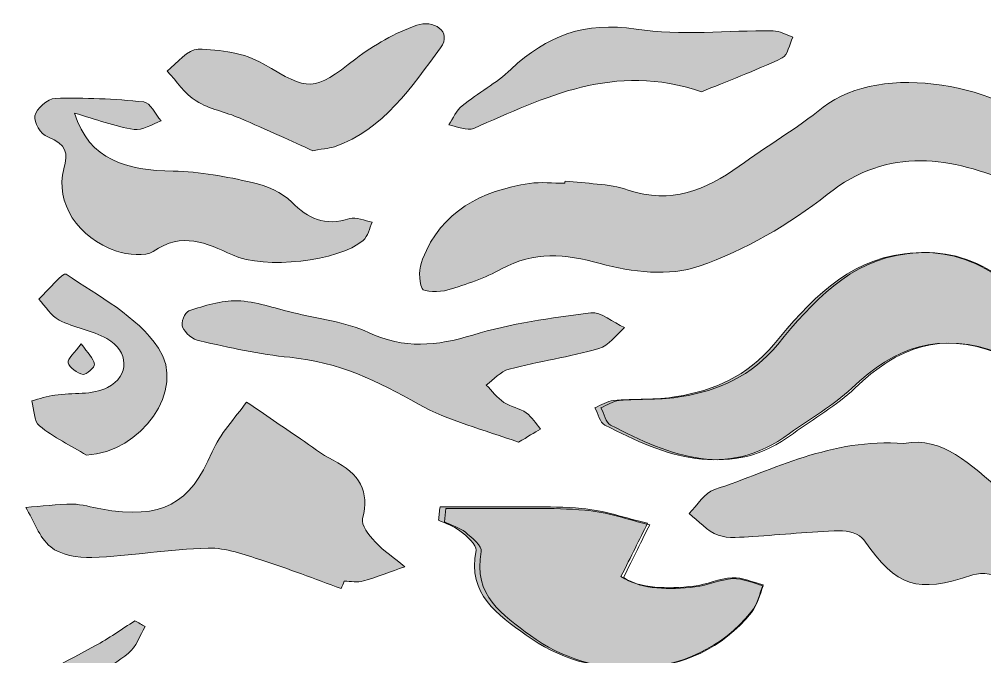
# Model space of a CAD drawing. Header units: centimetres. Extents: x -3.2 to 24.3, y 7.3 to 22.4.
# Drawn here: x 17.876 to 20.764, y 16.541 to 18.447 of the extents above; entities that cross this region are included whole.
import ezdxf

# ---------------------------------------------------------------- set-up
doc = ezdxf.new("R2010")
doc.units = ezdxf.units.CM
doc.header["$MEASUREMENT"] = 0
doc.layers.add('Layer 1', color=7, linetype='Continuous', lineweight=0)

msp = doc.modelspace()

# ---------------------------------------------------------------- hatches: boundary and pattern name
at = {"layer": 'Layer 1', "true_color": 0x000000, "transparency": 33554687}
h = msp.add_hatch(color=18, dxfattribs=at)
h.dxf.hatch_style = 2
edge = h.paths.add_edge_path()
edge.add_spline(control_points=[(18.7539, 18.0537), (18.6953, 18.08), (18.6163, 18.1166), (18.5363, 18.151), (18.4932, 18.1696), (18.4445, 18.178), (18.4055, 18.2025), (18.3711, 18.2241), (18.3467, 18.2616), (18.3179, 18.2921), (18.3489, 18.3152), (18.3803, 18.3582), (18.4106, 18.3574), (18.4765, 18.3557), (18.5505, 18.3464), (18.6055, 18.3138), (18.7442, 18.2313), (18.7551, 18.2292), (18.8827, 18.3286), (18.9369, 18.3708), (19.0003, 18.4055), (19.0648, 18.429), (19.1133, 18.4467), (19.1732, 18.4111), (19.1361, 18.3615), (19.0496, 18.2456), (18.9677, 18.1177), (18.8191, 18.0657), (18.8073, 18.0616), (18.7941, 18.0609), (18.7539, 18.0537)], knot_values=[0, 0, 0, 0, 1, 1, 1, 2, 2, 2, 3, 3, 3, 4, 4, 4, 5, 5, 5, 6, 6, 6, 7, 7, 7, 8, 8, 8, 9, 9, 9, 10, 10, 10, 10], degree=3, periodic=0)
h = msp.add_hatch(color=18, dxfattribs=at)
h.dxf.hatch_style = 2
edge = h.paths.add_edge_path()
edge.add_spline(control_points=[(19.9169, 18.2299), (19.6554, 18.3201), (19.4473, 18.2126), (19.2354, 18.1203), (19.2158, 18.1117), (19.1858, 18.127), (19.1607, 18.1312), (19.174, 18.1506), (19.1837, 18.1743), (19.2012, 18.1884), (19.2483, 18.2265), (19.3032, 18.2557), (19.3468, 18.2971), (19.4534, 18.3982), (19.5685, 18.4409), (19.7211, 18.4173), (19.8548, 18.3967), (19.9943, 18.414), (20.1313, 18.4123), (20.151, 18.4121), (20.1706, 18.3999), (20.1902, 18.3932), (20.1799, 18.3718), (20.1751, 18.339), (20.1584, 18.3311), (20.0761, 18.2923), (19.9906, 18.2601), (19.9169, 18.2299)], knot_values=[0, 0, 0, 0, 1, 1, 1, 2, 2, 2, 3, 3, 3, 4, 4, 4, 5, 5, 5, 6, 6, 6, 7, 7, 7, 8, 8, 8, 9, 9, 9, 9], degree=3, periodic=0)
h = msp.add_hatch(color=18, dxfattribs=at)
h.dxf.hatch_style = 2
edge = h.paths.add_edge_path()
edge.add_spline(control_points=[(19.5088, 17.9631), (19.5721, 17.9548), (19.6386, 17.9562), (19.6979, 17.9362), (19.8257, 17.8933), (19.929, 17.9352), (20.0296, 18.0077), (20.1126, 18.0674), (20.2011, 18.1199), (20.2809, 18.1835), (20.4549, 18.3223), (20.8264, 18.251), (20.9635, 18.0964), (20.9887, 18.0679), (21.015, 17.9992), (21.0024, 17.9861), (20.9662, 17.9487), (20.9238, 17.9257), (20.8522, 17.9556), (20.666, 18.0334), (20.4783, 18.07), (20.2931, 17.9228), (20.1795, 17.8325), (20.0466, 17.7565), (19.9102, 17.7083), (19.8222, 17.6773), (19.7074, 17.6903), (19.6135, 17.7161), (19.508, 17.7451), (19.4163, 17.7537), (19.3189, 17.7002), (19.2688, 17.6728), (19.2133, 17.6539), (19.1583, 17.6375), (19.1337, 17.6302), (19.0857, 17.6307), (19.0808, 17.6418), (19.07, 17.6665), (19.072, 17.7033), (19.0824, 17.7297), (19.1393, 17.8736), (19.2588, 17.9338), (19.4026, 17.9558), (19.437, 17.961), (19.4729, 17.9565), (19.5081, 17.9565), (19.5083, 17.9587), (19.5086, 17.9609), (19.5088, 17.9631)], knot_values=[0, 0, 0, 0, 1, 1, 1, 2, 2, 2, 3, 3, 3, 4, 4, 4, 5, 5, 5, 6, 6, 6, 7, 7, 7, 8, 8, 8, 9, 9, 9, 10, 10, 10, 11, 11, 11, 12, 12, 12, 13, 13, 13, 14, 14, 14, 15, 15, 15, 16, 16, 16, 16], degree=3, periodic=0)
h = msp.add_hatch(color=18, dxfattribs=at)
h.dxf.hatch_style = 2
edge = h.paths.add_edge_path()
edge.add_spline(control_points=[(18.0407, 18.1663), (18.0857, 18.0247), (18.1972, 17.9952), (18.3367, 17.9926), (18.4158, 17.9911), (18.4959, 17.9762), (18.5727, 17.9587), (18.6159, 17.9489), (18.663, 17.9282), (18.691, 17.9003), (18.7402, 17.8512), (18.7883, 17.8266), (18.8652, 17.851), (18.8831, 17.8567), (18.9093, 17.8441), (18.9317, 17.8399), (18.9229, 17.8215), (18.9196, 17.7985), (18.9043, 17.7853), (18.8316, 17.7227), (18.6107, 17.6978), (18.5134, 17.742), (18.4353, 17.7775), (18.3637, 17.8128), (18.2763, 17.7524), (18.2544, 17.7372), (18.1995, 17.7422), (18.1672, 17.7532), (18.0509, 17.7927), (17.982, 17.8988), (18.0095, 17.9994), (18.0224, 18.0468), (18.0179, 18.0731), (17.9613, 18.0948), (17.94, 18.103), (17.9189, 18.1388), (17.9228, 18.1585), (17.9268, 18.1787), (17.9609, 18.2093), (17.9829, 18.21), (18.0712, 18.2127), (18.1605, 18.209), (18.2482, 18.1996), (18.2681, 18.1974), (18.283, 18.1626), (18.3002, 18.1428), (18.273, 18.1335), (18.2432, 18.1133), (18.2191, 18.1172), (18.1615, 18.1266), (18.1065, 18.1473), (18.0407, 18.1663)], knot_values=[0, 0, 0, 0, 1, 1, 1, 2, 2, 2, 3, 3, 3, 4, 4, 4, 5, 5, 5, 6, 6, 6, 7, 7, 7, 8, 8, 8, 9, 9, 9, 10, 10, 10, 11, 11, 11, 12, 12, 12, 13, 13, 13, 14, 14, 14, 15, 15, 15, 16, 16, 16, 17, 17, 17, 17], degree=3, periodic=0)
h = msp.add_hatch(color=18, dxfattribs=at)
h.dxf.hatch_style = 2
edge = h.paths.add_edge_path()
edge.add_spline(control_points=[(21.1849, 17.5116), (21.0527, 17.4027), (20.9215, 17.4032), (20.8041, 17.4482), (20.629, 17.5152), (20.4958, 17.467), (20.3666, 17.3437), (20.3111, 17.2909), (20.2424, 17.2538), (20.1807, 17.2082), (19.9901, 17.0674), (19.8078, 17.1407), (19.6273, 17.2334), (19.6131, 17.2407), (19.6076, 17.2674), (19.5981, 17.285), (19.6165, 17.2925), (19.6345, 17.3049), (19.6533, 17.3066), (19.7161, 17.3121), (19.7802, 17.3081), (19.8422, 17.3182), (19.9539, 17.3366), (20.0536, 17.3788), (20.1331, 17.4743), (20.2389, 17.6013), (20.3497, 17.7248), (20.5243, 17.7457), (20.6176, 17.7569), (20.6987, 17.7418), (20.7829, 17.6912), (20.8811, 17.632), (20.9909, 17.5945), (21.0957, 17.5479), (21.1191, 17.5376), (21.1431, 17.5286), (21.1849, 17.5116)], knot_values=[0, 0, 0, 0, 1, 1, 1, 2, 2, 2, 3, 3, 3, 4, 4, 4, 5, 5, 5, 6, 6, 6, 7, 7, 7, 8, 8, 8, 9, 9, 9, 10, 10, 10, 11, 11, 11, 12, 12, 12, 12], degree=3, periodic=0)
h = msp.add_hatch(color=18, dxfattribs=at)
h.dxf.hatch_style = 2
edge = h.paths.add_edge_path()
edge.add_spline(control_points=[(18.0771, 17.1432), (18.0296, 17.1717), (17.9794, 17.1962), (17.9359, 17.2309), (17.9201, 17.2435), (17.9202, 17.2802), (17.9131, 17.3059), (17.9362, 17.3117), (17.9591, 17.3196), (17.9825, 17.3229), (18.0354, 17.3306), (18.0948, 17.3219), (18.1402, 17.3457), (18.2071, 17.3808), (18.2038, 17.4543), (18.1381, 17.4918), (18.0936, 17.5172), (18.0405, 17.5241), (17.9947, 17.5472), (17.9708, 17.5593), (17.9541, 17.5885), (17.9342, 17.6099), (17.9623, 17.6363), (18.0066, 17.691), (18.016, 17.6846), (18.1132, 17.6181), (18.2274, 17.5601), (18.2923, 17.4637), (18.3765, 17.3389), (18.2398, 17.1513), (18.0771, 17.1432)], knot_values=[0, 0, 0, 0, 1, 1, 1, 2, 2, 2, 3, 3, 3, 4, 4, 4, 5, 5, 5, 6, 6, 6, 7, 7, 7, 8, 8, 8, 9, 9, 9, 10, 10, 10, 10], degree=3, periodic=0)
h = msp.add_hatch(color=18, dxfattribs=at)
h.dxf.hatch_style = 2
edge = h.paths.add_edge_path()
edge.add_spline(control_points=[(19.3698, 17.1818), (19.2669, 17.2197), (19.1591, 17.2453), (19.07, 17.2958), (18.9499, 17.3639), (18.8313, 17.4219), (18.6857, 17.4359), (18.5947, 17.4447), (18.5049, 17.4652), (18.4158, 17.4847), (18.3953, 17.4892), (18.372, 17.5084), (18.3645, 17.5256), (18.3587, 17.5388), (18.3708, 17.5709), (18.3835, 17.575), (18.4298, 17.5902), (18.4801, 17.6065), (18.5282, 17.6049), (18.5835, 17.603), (18.6381, 17.5831), (18.6927, 17.5699), (18.7695, 17.5513), (18.8522, 17.5419), (18.921, 17.51), (19.0281, 17.4604), (19.1235, 17.4692), (19.2332, 17.5026), (19.346, 17.5369), (19.4667, 17.5537), (19.5856, 17.5686), (19.6163, 17.5724), (19.6529, 17.5402), (19.6868, 17.5246), (19.6614, 17.5031), (19.64, 17.4707), (19.6097, 17.462), (19.522, 17.437), (19.4299, 17.4238), (19.3414, 17.4006), (19.3154, 17.3938), (19.2956, 17.3694), (19.2729, 17.353), (19.2902, 17.3354), (19.3051, 17.3151), (19.3255, 17.301), (19.3452, 17.2875), (19.3733, 17.2833), (19.3927, 17.2696), (19.4103, 17.2573), (19.4212, 17.2378), (19.4351, 17.2214), (19.4163, 17.21), (19.3975, 17.1986), (19.3698, 17.1818)], knot_values=[0, 0, 0, 0, 1, 1, 1, 2, 2, 2, 3, 3, 3, 4, 4, 4, 5, 5, 5, 6, 6, 6, 7, 7, 7, 8, 8, 8, 9, 9, 9, 10, 10, 10, 11, 11, 11, 12, 12, 12, 13, 13, 13, 14, 14, 14, 15, 15, 15, 16, 16, 16, 17, 17, 17, 18, 18, 18, 18], degree=3, periodic=0)
h = msp.add_hatch(color=18, dxfattribs=at)
h.dxf.hatch_style = 2
edge = h.paths.add_edge_path()
edge.add_spline(control_points=[(18.0614, 17.4764), (18.0808, 17.4485), (18.0977, 17.4333), (18.1008, 17.4157), (18.1023, 17.4069), (18.0761, 17.3826), (18.067, 17.3847), (18.0494, 17.3889), (18.0262, 17.4044), (18.0222, 17.4197), (18.0191, 17.4314), (18.042, 17.4499), (18.0614, 17.4764)], knot_values=[0, 0, 0, 0, 1, 1, 1, 2, 2, 2, 3, 3, 3, 4, 4, 4, 4], degree=3, periodic=0)
h = msp.add_hatch(color=18, dxfattribs=at)
h.dxf.hatch_style = 2
edge = h.paths.add_edge_path()
edge.add_spline(control_points=[(18.8386, 16.7445), (18.7595, 16.773), (18.6814, 16.8035), (18.6012, 16.8291), (18.5493, 16.8457), (18.494, 16.8666), (18.441, 16.8652), (18.3247, 16.862), (18.2092, 16.8422), (18.0929, 16.8369), (18.0517, 16.835), (17.9979, 16.8455), (17.9701, 16.8687), (17.9344, 16.8984), (17.9192, 16.9467), (17.8951, 16.9869), (17.9419, 16.9905), (17.9886, 16.9966), (18.0354, 16.9967), (18.0635, 16.9968), (18.0916, 16.9871), (18.1198, 16.9823), (18.304, 16.9504), (18.3869, 16.9964), (18.453, 17.1531), (18.4755, 17.2065), (18.5209, 17.2527), (18.5558, 17.3022), (18.6095, 17.2655), (18.663, 17.2287), (18.7169, 17.1923), (18.7491, 17.1704), (18.7794, 17.1457), (18.8145, 17.1281), (18.8944, 17.0882), (18.9247, 17.0345), (18.903, 16.9541), (18.8977, 16.9342), (18.9219, 16.9043), (18.9403, 16.8845), (18.9661, 16.8568), (18.9992, 16.8343), (19.0292, 16.8096), (18.9881, 16.7951), (18.9475, 16.779), (18.9054, 16.7671), (18.8881, 16.7622), (18.8674, 16.7663), (18.8482, 16.7663), (18.845, 16.759), (18.8418, 16.7518), (18.8386, 16.7445)], knot_values=[0, 0, 0, 0, 1, 1, 1, 2, 2, 2, 3, 3, 3, 4, 4, 4, 5, 5, 5, 6, 6, 6, 7, 7, 7, 8, 8, 8, 9, 9, 9, 10, 10, 10, 11, 11, 11, 12, 12, 12, 13, 13, 13, 14, 14, 14, 15, 15, 15, 16, 16, 16, 17, 17, 17, 17], degree=3, periodic=0)
h = msp.add_hatch(color=18, dxfattribs=at)
h.dxf.hatch_style = 2
edge = h.paths.add_edge_path()
edge.add_spline(control_points=[(20.5226, 17.1782), (20.6392, 17.2004), (20.7196, 17.115), (20.8174, 17.0348), (20.9249, 16.9465), (21.0636, 16.8949), (21.1918, 16.8339), (21.2138, 16.8234), (21.2512, 16.85), (21.2817, 16.8509), (21.3034, 16.8515), (21.3255, 16.8378), (21.3474, 16.8305), (21.3375, 16.8107), (21.3328, 16.7833), (21.3168, 16.7723), (21.131, 16.6446), (21.0132, 16.647), (20.8236, 16.7716), (20.799, 16.7877), (20.7565, 16.7939), (20.7287, 16.7849), (20.5586, 16.7296), (20.5033, 16.7471), (20.4026, 16.8902), (20.3901, 16.9079), (20.3542, 16.9177), (20.3296, 16.917), (20.2433, 16.9146), (20.1572, 16.9052), (20.071, 16.9003), (20.0361, 16.8983), (19.9978, 16.8927), (19.9667, 16.9041), (19.9341, 16.916), (19.9083, 16.9464), (19.8796, 16.9686), (19.9049, 16.9933), (19.926, 17.0309), (19.9561, 17.0407), (20.1345, 17.0987), (20.3038, 17.1947), (20.5226, 17.1782)], knot_values=[0, 0, 0, 0, 1, 1, 1, 2, 2, 2, 3, 3, 3, 4, 4, 4, 5, 5, 5, 6, 6, 6, 7, 7, 7, 8, 8, 8, 9, 9, 9, 10, 10, 10, 11, 11, 11, 12, 12, 12, 13, 13, 13, 14, 14, 14, 14], degree=3, periodic=0)
h = msp.add_hatch(color=18, dxfattribs=at)
h.dxf.hatch_style = 2
edge = h.paths.add_edge_path()
edge.add_spline(control_points=[(19.1346, 16.9887), (19.1758, 16.9887), (19.2171, 16.989), (19.2583, 16.9887), (19.3583, 16.9879), (19.4588, 16.9921), (19.5582, 16.9839), (19.6248, 16.9784), (19.6899, 16.9551), (19.7557, 16.9397), (19.7311, 16.8907), (19.7066, 16.8416), (19.6759, 16.7802), (19.7351, 16.7424), (19.8144, 16.7433), (19.8936, 16.7516), (19.9325, 16.7557), (19.9703, 16.775), (20.009, 16.7768), (20.0396, 16.7781), (20.0709, 16.7631), (20.1019, 16.7554), (20.0902, 16.7282), (20.0838, 16.6966), (20.066, 16.6746), (19.8876, 16.4543), (19.5743, 16.4695), (19.3925, 16.6048), (19.308, 16.6677), (19.2159, 16.7252), (19.2425, 16.8588), (19.2457, 16.8746), (19.2139, 16.9012), (19.194, 16.9171), (19.1758, 16.9316), (19.1516, 16.9384), (19.1301, 16.9486), (19.1316, 16.962), (19.1331, 16.9753), (19.1346, 16.9887)], knot_values=[0, 0, 0, 0, 1, 1, 1, 2, 2, 2, 3, 3, 3, 4, 4, 4, 5, 5, 5, 6, 6, 6, 7, 7, 7, 8, 8, 8, 9, 9, 9, 10, 10, 10, 11, 11, 11, 12, 12, 12, 13, 13, 13, 13], degree=3, periodic=0)
h = msp.add_hatch(color=18, dxfattribs=at)
h.dxf.hatch_style = 2
edge = h.paths.add_edge_path()
edge.add_spline(control_points=[(18.2526, 16.6307), (18.2363, 16.6037), (18.2258, 16.5694), (18.2026, 16.5511), (18.1426, 16.5036), (18.0707, 16.47), (18.0147, 16.4186), (17.8079, 16.2291), (17.6059, 16.0343), (17.4013, 15.8424), (17.3795, 15.8219), (17.3522, 15.8073), (17.3274, 15.79), (17.3166, 15.8202), (17.3008, 15.8498), (17.296, 15.881), (17.2816, 15.9755), (17.2686, 16.0704), (17.2613, 16.1656), (17.2589, 16.1976), (17.2752, 16.2311), (17.283, 16.2638), (17.3108, 16.2539), (17.338, 16.2404), (17.3667, 16.2351), (17.3971, 16.2295), (17.435, 16.22), (17.4593, 16.2324), (17.675, 16.3431), (17.8886, 16.4579), (18.1022, 16.5727), (18.1435, 16.5949), (18.1819, 16.6226), (18.2216, 16.6478), (18.232, 16.6421), (18.2423, 16.6364), (18.2526, 16.6307)], knot_values=[0, 0, 0, 0, 1, 1, 1, 2, 2, 2, 3, 3, 3, 4, 4, 4, 5, 5, 5, 6, 6, 6, 7, 7, 7, 8, 8, 8, 9, 9, 9, 10, 10, 10, 11, 11, 11, 12, 12, 12, 12], degree=3, periodic=0)

# ---------------------------------------------------------------- linework, layer by layer
at = {"layer": 'Layer 1', "color": 18, "lineweight": 0, "true_color": 0x000000}
for points, knots in [([(18.7539, 18.0537), (18.6953, 18.08), (18.6163, 18.1166), (18.5363, 18.151), (18.4932, 18.1696), (18.4445, 18.178), (18.4055, 18.2025), (18.3711, 18.2241), (18.3467, 18.2616), (18.3179, 18.2921), (18.3489, 18.3152), (18.3803, 18.3582), (18.4106, 18.3574), (18.4765, 18.3557), (18.5505, 18.3464), (18.6055, 18.3138), (18.7442, 18.2313), (18.7551, 18.2292), (18.8827, 18.3286), (18.9369, 18.3708), (19.0003, 18.4055), (19.0648, 18.429), (19.1133, 18.4467), (19.1732, 18.4111), (19.1361, 18.3615), (19.0496, 18.2456), (18.9677, 18.1177), (18.8191, 18.0657), (18.8073, 18.0616), (18.7941, 18.0609), (18.7539, 18.0537)], [0, 0, 0, 0, 1, 1, 1, 2, 2, 2, 3, 3, 3, 4, 4, 4, 5, 5, 5, 6, 6, 6, 7, 7, 7, 8, 8, 8, 9, 9, 9, 10, 10, 10, 10]), ([(18.7539, 18.0537), (18.6953, 18.08), (18.6163, 18.1166), (18.5363, 18.151), (18.4932, 18.1696), (18.4445, 18.178), (18.4055, 18.2025), (18.3711, 18.2241), (18.3467, 18.2616), (18.3179, 18.2921), (18.3489, 18.3152), (18.3803, 18.3582), (18.4106, 18.3574), (18.4765, 18.3557), (18.5505, 18.3464), (18.6055, 18.3138), (18.7442, 18.2313), (18.7551, 18.2292), (18.8827, 18.3286), (18.9369, 18.3708), (19.0003, 18.4055), (19.0648, 18.429), (19.1133, 18.4467), (19.1732, 18.4111), (19.1361, 18.3615), (19.0496, 18.2456), (18.9677, 18.1177), (18.8191, 18.0657), (18.8073, 18.0616), (18.7941, 18.0609), (18.7539, 18.0537)], [0, 0, 0, 0, 1, 1, 1, 2, 2, 2, 3, 3, 3, 4, 4, 4, 5, 5, 5, 6, 6, 6, 7, 7, 7, 8, 8, 8, 9, 9, 9, 10, 10, 10, 10]), ([(19.9169, 18.2299), (19.6554, 18.3201), (19.4473, 18.2126), (19.2354, 18.1203), (19.2158, 18.1117), (19.1858, 18.127), (19.1607, 18.1312), (19.174, 18.1506), (19.1837, 18.1743), (19.2012, 18.1884), (19.2483, 18.2265), (19.3032, 18.2557), (19.3468, 18.2971), (19.4534, 18.3982), (19.5685, 18.4409), (19.7211, 18.4173), (19.8548, 18.3967), (19.9943, 18.414), (20.1313, 18.4123), (20.151, 18.4121), (20.1706, 18.3999), (20.1902, 18.3932), (20.1799, 18.3718), (20.1751, 18.339), (20.1584, 18.3311), (20.0761, 18.2923), (19.9906, 18.2601), (19.9169, 18.2299)], [0, 0, 0, 0, 1, 1, 1, 2, 2, 2, 3, 3, 3, 4, 4, 4, 5, 5, 5, 6, 6, 6, 7, 7, 7, 8, 8, 8, 9, 9, 9, 9]), ([(19.9169, 18.2299), (19.6554, 18.3201), (19.4473, 18.2126), (19.2354, 18.1203), (19.2158, 18.1117), (19.1858, 18.127), (19.1607, 18.1312), (19.174, 18.1506), (19.1837, 18.1743), (19.2012, 18.1884), (19.2483, 18.2265), (19.3032, 18.2557), (19.3468, 18.2971), (19.4534, 18.3982), (19.5685, 18.4409), (19.7211, 18.4173), (19.8548, 18.3967), (19.9943, 18.414), (20.1313, 18.4123), (20.151, 18.4121), (20.1706, 18.3999), (20.1902, 18.3932), (20.1799, 18.3718), (20.1751, 18.339), (20.1584, 18.3311), (20.0761, 18.2923), (19.9906, 18.2601), (19.9169, 18.2299)], [0, 0, 0, 0, 1, 1, 1, 2, 2, 2, 3, 3, 3, 4, 4, 4, 5, 5, 5, 6, 6, 6, 7, 7, 7, 8, 8, 8, 9, 9, 9, 9]), ([(19.5088, 17.9631), (19.5721, 17.9548), (19.6386, 17.9562), (19.6979, 17.9362), (19.8257, 17.8933), (19.929, 17.9352), (20.0296, 18.0077), (20.1126, 18.0674), (20.2011, 18.1199), (20.2809, 18.1835), (20.4549, 18.3223), (20.8264, 18.251), (20.9635, 18.0964), (20.9887, 18.0679), (21.015, 17.9992), (21.0024, 17.9861), (20.9662, 17.9487), (20.9238, 17.9257), (20.8522, 17.9556), (20.666, 18.0334), (20.4783, 18.07), (20.2931, 17.9228), (20.1795, 17.8325), (20.0466, 17.7565), (19.9102, 17.7083), (19.8222, 17.6773), (19.7074, 17.6903), (19.6135, 17.7161), (19.508, 17.7451), (19.4163, 17.7537), (19.3189, 17.7002), (19.2688, 17.6728), (19.2133, 17.6539), (19.1583, 17.6375), (19.1337, 17.6302), (19.0857, 17.6307), (19.0808, 17.6418), (19.07, 17.6665), (19.072, 17.7033), (19.0824, 17.7297), (19.1393, 17.8736), (19.2588, 17.9338), (19.4026, 17.9558), (19.437, 17.961), (19.4729, 17.9565), (19.5081, 17.9565), (19.5083, 17.9587), (19.5086, 17.9609), (19.5088, 17.9631)], [0, 0, 0, 0, 1, 1, 1, 2, 2, 2, 3, 3, 3, 4, 4, 4, 5, 5, 5, 6, 6, 6, 7, 7, 7, 8, 8, 8, 9, 9, 9, 10, 10, 10, 11, 11, 11, 12, 12, 12, 13, 13, 13, 14, 14, 14, 15, 15, 15, 16, 16, 16, 16]), ([(19.5088, 17.9631), (19.5721, 17.9548), (19.6386, 17.9562), (19.6979, 17.9362), (19.8257, 17.8933), (19.929, 17.9352), (20.0296, 18.0077), (20.1126, 18.0674), (20.2011, 18.1199), (20.2809, 18.1835), (20.4549, 18.3223), (20.8264, 18.251), (20.9635, 18.0964), (20.9887, 18.0679), (21.015, 17.9992), (21.0024, 17.9861), (20.9662, 17.9487), (20.9238, 17.9257), (20.8522, 17.9556), (20.666, 18.0334), (20.4783, 18.07), (20.2931, 17.9228), (20.1795, 17.8325), (20.0466, 17.7565), (19.9102, 17.7083), (19.8222, 17.6773), (19.7074, 17.6903), (19.6135, 17.7161), (19.508, 17.7451), (19.4163, 17.7537), (19.3189, 17.7002), (19.2688, 17.6728), (19.2133, 17.6539), (19.1583, 17.6375), (19.1337, 17.6302), (19.0857, 17.6307), (19.0808, 17.6418), (19.07, 17.6665), (19.072, 17.7033), (19.0824, 17.7297), (19.1393, 17.8736), (19.2588, 17.9338), (19.4026, 17.9558), (19.437, 17.961), (19.4729, 17.9565), (19.5081, 17.9565), (19.5083, 17.9587), (19.5086, 17.9609), (19.5088, 17.9631)], [0, 0, 0, 0, 1, 1, 1, 2, 2, 2, 3, 3, 3, 4, 4, 4, 5, 5, 5, 6, 6, 6, 7, 7, 7, 8, 8, 8, 9, 9, 9, 10, 10, 10, 11, 11, 11, 12, 12, 12, 13, 13, 13, 14, 14, 14, 15, 15, 15, 16, 16, 16, 16]), ([(18.0407, 18.1663), (18.0857, 18.0247), (18.1972, 17.9952), (18.3367, 17.9926), (18.4158, 17.9911), (18.4959, 17.9762), (18.5727, 17.9587), (18.6159, 17.9489), (18.663, 17.9282), (18.691, 17.9003), (18.7402, 17.8512), (18.7883, 17.8266), (18.8652, 17.851), (18.8831, 17.8567), (18.9093, 17.8441), (18.9317, 17.8399), (18.9229, 17.8215), (18.9196, 17.7985), (18.9043, 17.7853), (18.8316, 17.7227), (18.6107, 17.6978), (18.5134, 17.742), (18.4353, 17.7775), (18.3637, 17.8128), (18.2763, 17.7524), (18.2544, 17.7372), (18.1995, 17.7422), (18.1672, 17.7532), (18.0509, 17.7927), (17.982, 17.8988), (18.0095, 17.9994), (18.0224, 18.0468), (18.0179, 18.0731), (17.9613, 18.0948), (17.94, 18.103), (17.9189, 18.1388), (17.9228, 18.1585), (17.9268, 18.1787), (17.9609, 18.2093), (17.9829, 18.21), (18.0712, 18.2127), (18.1605, 18.209), (18.2482, 18.1996), (18.2681, 18.1974), (18.283, 18.1626), (18.3002, 18.1428), (18.273, 18.1335), (18.2432, 18.1133), (18.2191, 18.1172), (18.1615, 18.1266), (18.1065, 18.1473), (18.0407, 18.1663)], [0, 0, 0, 0, 1, 1, 1, 2, 2, 2, 3, 3, 3, 4, 4, 4, 5, 5, 5, 6, 6, 6, 7, 7, 7, 8, 8, 8, 9, 9, 9, 10, 10, 10, 11, 11, 11, 12, 12, 12, 13, 13, 13, 14, 14, 14, 15, 15, 15, 16, 16, 16, 17, 17, 17, 17]), ([(18.0407, 18.1663), (18.0857, 18.0247), (18.1972, 17.9952), (18.3367, 17.9926), (18.4158, 17.9911), (18.4959, 17.9762), (18.5727, 17.9587), (18.6159, 17.9489), (18.663, 17.9282), (18.691, 17.9003), (18.7402, 17.8512), (18.7883, 17.8266), (18.8652, 17.851), (18.8831, 17.8567), (18.9093, 17.8441), (18.9317, 17.8399), (18.9229, 17.8215), (18.9196, 17.7985), (18.9043, 17.7853), (18.8316, 17.7227), (18.6107, 17.6978), (18.5134, 17.742), (18.4353, 17.7775), (18.3637, 17.8128), (18.2763, 17.7524), (18.2544, 17.7372), (18.1995, 17.7422), (18.1672, 17.7532), (18.0509, 17.7927), (17.982, 17.8988), (18.0095, 17.9994), (18.0224, 18.0468), (18.0179, 18.0731), (17.9613, 18.0948), (17.94, 18.103), (17.9189, 18.1388), (17.9228, 18.1585), (17.9268, 18.1787), (17.9609, 18.2093), (17.9829, 18.21), (18.0712, 18.2127), (18.1605, 18.209), (18.2482, 18.1996), (18.2681, 18.1974), (18.283, 18.1626), (18.3002, 18.1428), (18.273, 18.1335), (18.2432, 18.1133), (18.2191, 18.1172), (18.1615, 18.1266), (18.1065, 18.1473), (18.0407, 18.1663)], [0, 0, 0, 0, 1, 1, 1, 2, 2, 2, 3, 3, 3, 4, 4, 4, 5, 5, 5, 6, 6, 6, 7, 7, 7, 8, 8, 8, 9, 9, 9, 10, 10, 10, 11, 11, 11, 12, 12, 12, 13, 13, 13, 14, 14, 14, 15, 15, 15, 16, 16, 16, 17, 17, 17, 17]), ([(21.1849, 17.5116), (21.0527, 17.4027), (20.9215, 17.4032), (20.8041, 17.4482), (20.629, 17.5152), (20.4958, 17.467), (20.3666, 17.3437), (20.3111, 17.2909), (20.2424, 17.2538), (20.1807, 17.2082), (19.9901, 17.0674), (19.8078, 17.1407), (19.6273, 17.2334), (19.6131, 17.2407), (19.6076, 17.2674), (19.5981, 17.285), (19.6165, 17.2925), (19.6345, 17.3049), (19.6533, 17.3066), (19.7161, 17.3121), (19.7802, 17.3081), (19.8422, 17.3182), (19.9539, 17.3366), (20.0536, 17.3788), (20.1331, 17.4743), (20.2389, 17.6013), (20.3497, 17.7248), (20.5243, 17.7457), (20.6176, 17.7569), (20.6987, 17.7418), (20.7829, 17.6912), (20.8811, 17.632), (20.9909, 17.5945), (21.0957, 17.5479), (21.1191, 17.5376), (21.1431, 17.5286), (21.1849, 17.5116)], [0, 0, 0, 0, 1, 1, 1, 2, 2, 2, 3, 3, 3, 4, 4, 4, 5, 5, 5, 6, 6, 6, 7, 7, 7, 8, 8, 8, 9, 9, 9, 10, 10, 10, 11, 11, 11, 12, 12, 12, 12]), ([(21.1849, 17.5116), (21.0542, 17.4027), (20.9244, 17.4032), (20.8084, 17.4482), (20.6353, 17.5152), (20.5035, 17.467), (20.3758, 17.3437), (20.321, 17.2909), (20.253, 17.2538), (20.192, 17.2082), (20.0036, 17.0674), (19.8233, 17.1407), (19.6448, 17.2334), (19.6307, 17.2407), (19.6254, 17.2674), (19.616, 17.285), (19.6341, 17.2925), (19.6519, 17.3049), (19.6705, 17.3066), (19.7327, 17.3121), (19.796, 17.3081), (19.8573, 17.3182), (19.9678, 17.3366), (20.0663, 17.3788), (20.1449, 17.4743), (20.2496, 17.6013), (20.3591, 17.7248), (20.5317, 17.7457), (20.624, 17.7569), (20.7042, 17.7418), (20.7874, 17.6912), (20.8845, 17.632), (20.993, 17.5945), (21.0967, 17.5479), (21.1199, 17.5376), (21.1435, 17.5286), (21.1849, 17.5116)], [0, 0, 0, 0, 1, 1, 1, 2, 2, 2, 3, 3, 3, 4, 4, 4, 5, 5, 5, 6, 6, 6, 7, 7, 7, 8, 8, 8, 9, 9, 9, 10, 10, 10, 11, 11, 11, 12, 12, 12, 12]), ([(18.0771, 17.1432), (18.0296, 17.1717), (17.9794, 17.1962), (17.9359, 17.2309), (17.9201, 17.2435), (17.9202, 17.2802), (17.9131, 17.3059), (17.9362, 17.3117), (17.9591, 17.3196), (17.9825, 17.3229), (18.0354, 17.3306), (18.0948, 17.3219), (18.1402, 17.3457), (18.2071, 17.3808), (18.2038, 17.4543), (18.1381, 17.4918), (18.0936, 17.5172), (18.0405, 17.5241), (17.9947, 17.5472), (17.9708, 17.5593), (17.9541, 17.5885), (17.9342, 17.6099), (17.9623, 17.6363), (18.0066, 17.691), (18.016, 17.6846), (18.1132, 17.6181), (18.2274, 17.5601), (18.2923, 17.4637), (18.3765, 17.3389), (18.2398, 17.1513), (18.0771, 17.1432)], [0, 0, 0, 0, 1, 1, 1, 2, 2, 2, 3, 3, 3, 4, 4, 4, 5, 5, 5, 6, 6, 6, 7, 7, 7, 8, 8, 8, 9, 9, 9, 10, 10, 10, 10]), ([(18.0771, 17.1432), (18.0296, 17.1717), (17.9794, 17.1962), (17.9359, 17.2309), (17.9201, 17.2435), (17.9202, 17.2802), (17.9131, 17.3059), (17.9362, 17.3117), (17.9591, 17.3196), (17.9825, 17.3229), (18.0354, 17.3306), (18.0948, 17.3219), (18.1402, 17.3457), (18.2071, 17.3808), (18.2038, 17.4543), (18.1381, 17.4918), (18.0936, 17.5172), (18.0405, 17.5241), (17.9947, 17.5472), (17.9708, 17.5593), (17.9541, 17.5885), (17.9342, 17.6099), (17.9623, 17.6363), (18.0066, 17.691), (18.016, 17.6846), (18.1132, 17.6181), (18.2274, 17.5601), (18.2923, 17.4637), (18.3765, 17.3389), (18.2398, 17.1513), (18.0771, 17.1432)], [0, 0, 0, 0, 1, 1, 1, 2, 2, 2, 3, 3, 3, 4, 4, 4, 5, 5, 5, 6, 6, 6, 7, 7, 7, 8, 8, 8, 9, 9, 9, 10, 10, 10, 10]), ([(19.3698, 17.1818), (19.2669, 17.2197), (19.1591, 17.2453), (19.07, 17.2958), (18.9499, 17.3639), (18.8313, 17.4219), (18.6857, 17.4359), (18.5947, 17.4447), (18.5049, 17.4652), (18.4158, 17.4847), (18.3953, 17.4892), (18.372, 17.5084), (18.3645, 17.5256), (18.3587, 17.5388), (18.3708, 17.5709), (18.3835, 17.575), (18.4298, 17.5902), (18.4801, 17.6065), (18.5282, 17.6049), (18.5835, 17.603), (18.6381, 17.5831), (18.6927, 17.5699), (18.7695, 17.5513), (18.8522, 17.5419), (18.921, 17.51), (19.0281, 17.4604), (19.1235, 17.4692), (19.2332, 17.5026), (19.346, 17.5369), (19.4667, 17.5537), (19.5856, 17.5686), (19.6163, 17.5724), (19.6529, 17.5402), (19.6868, 17.5246), (19.6614, 17.5031), (19.64, 17.4707), (19.6097, 17.462), (19.522, 17.437), (19.4299, 17.4238), (19.3414, 17.4006), (19.3154, 17.3938), (19.2956, 17.3694), (19.2729, 17.353), (19.2902, 17.3354), (19.3051, 17.3151), (19.3255, 17.301), (19.3452, 17.2875), (19.3733, 17.2833), (19.3927, 17.2696), (19.4103, 17.2573), (19.4212, 17.2378), (19.4351, 17.2214), (19.4163, 17.21), (19.3975, 17.1986), (19.3698, 17.1818)], [0, 0, 0, 0, 1, 1, 1, 2, 2, 2, 3, 3, 3, 4, 4, 4, 5, 5, 5, 6, 6, 6, 7, 7, 7, 8, 8, 8, 9, 9, 9, 10, 10, 10, 11, 11, 11, 12, 12, 12, 13, 13, 13, 14, 14, 14, 15, 15, 15, 16, 16, 16, 17, 17, 17, 18, 18, 18, 18]), ([(19.3698, 17.1818), (19.2669, 17.2197), (19.1591, 17.2453), (19.07, 17.2958), (18.9499, 17.3639), (18.8313, 17.4219), (18.6857, 17.4359), (18.5947, 17.4447), (18.5049, 17.4652), (18.4158, 17.4847), (18.3953, 17.4892), (18.372, 17.5084), (18.3645, 17.5256), (18.3587, 17.5388), (18.3708, 17.5709), (18.3835, 17.575), (18.4298, 17.5902), (18.4801, 17.6065), (18.5282, 17.6049), (18.5835, 17.603), (18.6381, 17.5831), (18.6927, 17.5699), (18.7695, 17.5513), (18.8522, 17.5419), (18.921, 17.51), (19.0281, 17.4604), (19.1235, 17.4692), (19.2332, 17.5026), (19.346, 17.5369), (19.4667, 17.5537), (19.5856, 17.5686), (19.6163, 17.5724), (19.6529, 17.5402), (19.6868, 17.5246), (19.6614, 17.5031), (19.64, 17.4707), (19.6097, 17.462), (19.522, 17.437), (19.4299, 17.4238), (19.3414, 17.4006), (19.3154, 17.3938), (19.2956, 17.3694), (19.2729, 17.353), (19.2902, 17.3354), (19.3051, 17.3151), (19.3255, 17.301), (19.3452, 17.2875), (19.3733, 17.2833), (19.3927, 17.2696), (19.4103, 17.2573), (19.4212, 17.2378), (19.4351, 17.2214), (19.4163, 17.21), (19.3975, 17.1986), (19.3698, 17.1818)], [0, 0, 0, 0, 1, 1, 1, 2, 2, 2, 3, 3, 3, 4, 4, 4, 5, 5, 5, 6, 6, 6, 7, 7, 7, 8, 8, 8, 9, 9, 9, 10, 10, 10, 11, 11, 11, 12, 12, 12, 13, 13, 13, 14, 14, 14, 15, 15, 15, 16, 16, 16, 17, 17, 17, 18, 18, 18, 18]), ([(18.0614, 17.4764), (18.0808, 17.4485), (18.0977, 17.4333), (18.1008, 17.4157), (18.1023, 17.4069), (18.0761, 17.3826), (18.067, 17.3847), (18.0494, 17.3889), (18.0262, 17.4044), (18.0222, 17.4197), (18.0191, 17.4314), (18.042, 17.4499), (18.0614, 17.4764)], [0, 0, 0, 0, 1, 1, 1, 2, 2, 2, 3, 3, 3, 4, 4, 4, 4]), ([(18.0614, 17.4764), (18.0808, 17.4485), (18.0977, 17.4333), (18.1008, 17.4157), (18.1023, 17.4069), (18.0761, 17.3826), (18.067, 17.3847), (18.0494, 17.3889), (18.0262, 17.4044), (18.0222, 17.4197), (18.0191, 17.4314), (18.042, 17.4499), (18.0614, 17.4764)], [0, 0, 0, 0, 1, 1, 1, 2, 2, 2, 3, 3, 3, 4, 4, 4, 4]), ([(18.8386, 16.7445), (18.7595, 16.773), (18.6814, 16.8035), (18.6012, 16.8291), (18.5493, 16.8457), (18.494, 16.8666), (18.441, 16.8652), (18.3247, 16.862), (18.2092, 16.8422), (18.0929, 16.8369), (18.0517, 16.835), (17.9979, 16.8455), (17.9701, 16.8687), (17.9344, 16.8984), (17.9192, 16.9467), (17.8951, 16.9869), (17.9419, 16.9905), (17.9886, 16.9966), (18.0354, 16.9967), (18.0635, 16.9968), (18.0916, 16.9871), (18.1198, 16.9823), (18.304, 16.9504), (18.3869, 16.9964), (18.453, 17.1531), (18.4755, 17.2065), (18.5209, 17.2527), (18.5558, 17.3022), (18.6095, 17.2655), (18.663, 17.2287), (18.7169, 17.1923), (18.7491, 17.1704), (18.7794, 17.1457), (18.8145, 17.1281), (18.8944, 17.0882), (18.9247, 17.0345), (18.903, 16.9541), (18.8977, 16.9342), (18.9219, 16.9043), (18.9403, 16.8845), (18.9661, 16.8568), (18.9992, 16.8343), (19.0292, 16.8096), (18.9881, 16.7951), (18.9475, 16.779), (18.9054, 16.7671), (18.8881, 16.7622), (18.8674, 16.7663), (18.8482, 16.7663), (18.845, 16.759), (18.8418, 16.7518), (18.8386, 16.7445)], [0, 0, 0, 0, 1, 1, 1, 2, 2, 2, 3, 3, 3, 4, 4, 4, 5, 5, 5, 6, 6, 6, 7, 7, 7, 8, 8, 8, 9, 9, 9, 10, 10, 10, 11, 11, 11, 12, 12, 12, 13, 13, 13, 14, 14, 14, 15, 15, 15, 16, 16, 16, 17, 17, 17, 17]), ([(18.8386, 16.7445), (18.7595, 16.773), (18.6814, 16.8035), (18.6012, 16.8291), (18.5493, 16.8457), (18.494, 16.8666), (18.441, 16.8652), (18.3247, 16.862), (18.2092, 16.8422), (18.0929, 16.8369), (18.0517, 16.835), (17.9979, 16.8455), (17.9701, 16.8687), (17.9344, 16.8984), (17.9192, 16.9467), (17.8951, 16.9869), (17.9419, 16.9905), (17.9886, 16.9966), (18.0354, 16.9967), (18.0635, 16.9968), (18.0916, 16.9871), (18.1198, 16.9823), (18.304, 16.9504), (18.3869, 16.9964), (18.453, 17.1531), (18.4755, 17.2065), (18.5209, 17.2527), (18.5558, 17.3022), (18.6095, 17.2655), (18.663, 17.2287), (18.7169, 17.1923), (18.7491, 17.1704), (18.7794, 17.1457), (18.8145, 17.1281), (18.8944, 17.0882), (18.9247, 17.0345), (18.903, 16.9541), (18.8977, 16.9342), (18.9219, 16.9043), (18.9403, 16.8845), (18.9661, 16.8568), (18.9992, 16.8343), (19.0292, 16.8096), (18.9881, 16.7951), (18.9475, 16.779), (18.9054, 16.7671), (18.8881, 16.7622), (18.8674, 16.7663), (18.8482, 16.7663), (18.845, 16.759), (18.8418, 16.7518), (18.8386, 16.7445)], [0, 0, 0, 0, 1, 1, 1, 2, 2, 2, 3, 3, 3, 4, 4, 4, 5, 5, 5, 6, 6, 6, 7, 7, 7, 8, 8, 8, 9, 9, 9, 10, 10, 10, 11, 11, 11, 12, 12, 12, 13, 13, 13, 14, 14, 14, 15, 15, 15, 16, 16, 16, 17, 17, 17, 17]), ([(20.5226, 17.1782), (20.6392, 17.2004), (20.7196, 17.115), (20.8174, 17.0348), (20.9249, 16.9465), (21.0636, 16.8949), (21.1918, 16.8339), (21.2138, 16.8234), (21.2512, 16.85), (21.2817, 16.8509), (21.3034, 16.8515), (21.3255, 16.8378), (21.3474, 16.8305), (21.3375, 16.8107), (21.3328, 16.7833), (21.3168, 16.7723), (21.131, 16.6446), (21.0132, 16.647), (20.8236, 16.7716), (20.799, 16.7877), (20.7565, 16.7939), (20.7287, 16.7849), (20.5586, 16.7296), (20.5033, 16.7471), (20.4026, 16.8902), (20.3901, 16.9079), (20.3542, 16.9177), (20.3296, 16.917), (20.2433, 16.9146), (20.1572, 16.9052), (20.071, 16.9003), (20.0361, 16.8983), (19.9978, 16.8927), (19.9667, 16.9041), (19.9341, 16.916), (19.9083, 16.9464), (19.8796, 16.9686), (19.9049, 16.9933), (19.926, 17.0309), (19.9561, 17.0407), (20.1345, 17.0987), (20.3038, 17.1947), (20.5226, 17.1782)], [0, 0, 0, 0, 1, 1, 1, 2, 2, 2, 3, 3, 3, 4, 4, 4, 5, 5, 5, 6, 6, 6, 7, 7, 7, 8, 8, 8, 9, 9, 9, 10, 10, 10, 11, 11, 11, 12, 12, 12, 13, 13, 13, 14, 14, 14, 14]), ([(20.5226, 17.1782), (20.6392, 17.2004), (20.7196, 17.115), (20.8174, 17.0348), (20.9249, 16.9465), (21.0636, 16.8949), (21.1918, 16.8339), (21.2138, 16.8234), (21.2512, 16.85), (21.2817, 16.8509), (21.3034, 16.8515), (21.3255, 16.8378), (21.3474, 16.8305), (21.3375, 16.8107), (21.3328, 16.7833), (21.3168, 16.7723), (21.131, 16.6446), (21.0132, 16.647), (20.8236, 16.7716), (20.799, 16.7877), (20.7565, 16.7939), (20.7287, 16.7849), (20.5586, 16.7296), (20.5033, 16.7471), (20.4026, 16.8902), (20.3901, 16.9079), (20.3542, 16.9177), (20.3296, 16.917), (20.2433, 16.9146), (20.1572, 16.9052), (20.071, 16.9003), (20.0361, 16.8983), (19.9978, 16.8927), (19.9667, 16.9041), (19.9341, 16.916), (19.9083, 16.9464), (19.8796, 16.9686), (19.9049, 16.9933), (19.926, 17.0309), (19.9561, 17.0407), (20.1345, 17.0987), (20.3038, 17.1947), (20.5226, 17.1782)], [0, 0, 0, 0, 1, 1, 1, 2, 2, 2, 3, 3, 3, 4, 4, 4, 5, 5, 5, 6, 6, 6, 7, 7, 7, 8, 8, 8, 9, 9, 9, 10, 10, 10, 11, 11, 11, 12, 12, 12, 13, 13, 13, 14, 14, 14, 14]), ([(19.1346, 16.9887), (19.1758, 16.9887), (19.2171, 16.989), (19.2583, 16.9887), (19.3583, 16.9879), (19.4588, 16.9921), (19.5582, 16.9839), (19.6248, 16.9784), (19.6899, 16.9551), (19.7557, 16.9397), (19.7311, 16.8907), (19.7066, 16.8416), (19.6759, 16.7802), (19.7351, 16.7424), (19.8144, 16.7433), (19.8936, 16.7516), (19.9325, 16.7557), (19.9703, 16.775), (20.009, 16.7768), (20.0396, 16.7781), (20.0709, 16.7631), (20.1019, 16.7554), (20.0902, 16.7282), (20.0838, 16.6966), (20.066, 16.6746), (19.8876, 16.4543), (19.5743, 16.4695), (19.3925, 16.6048), (19.308, 16.6677), (19.2159, 16.7252), (19.2425, 16.8588), (19.2457, 16.8746), (19.2139, 16.9012), (19.194, 16.9171), (19.1758, 16.9316), (19.1516, 16.9384), (19.1301, 16.9486), (19.1316, 16.962), (19.1331, 16.9753), (19.1346, 16.9887)], [0, 0, 0, 0, 1, 1, 1, 2, 2, 2, 3, 3, 3, 4, 4, 4, 5, 5, 5, 6, 6, 6, 7, 7, 7, 8, 8, 8, 9, 9, 9, 10, 10, 10, 11, 11, 11, 12, 12, 12, 13, 13, 13, 13]), ([(19.1522, 16.9836), (19.1926, 16.9836), (19.2331, 16.9838), (19.2736, 16.9835), (19.3718, 16.9827), (19.4705, 16.9869), (19.5681, 16.9788), (19.6334, 16.9734), (19.6974, 16.9503), (19.7619, 16.9351), (19.7378, 16.8866), (19.7137, 16.838), (19.6836, 16.7773), (19.7418, 16.7399), (19.8196, 16.7407), (19.8974, 16.749), (19.9356, 16.7531), (19.9726, 16.7722), (20.0107, 16.7739), (20.0407, 16.7752), (20.0715, 16.7604), (20.1019, 16.7527), (20.0904, 16.7258), (20.0841, 16.6946), (20.0666, 16.6728), (19.8915, 16.4548), (19.5838, 16.4699), (19.4054, 16.6037), (19.3224, 16.6659), (19.232, 16.7228), (19.2581, 16.8551), (19.2612, 16.8707), (19.23, 16.8969), (19.2104, 16.9127), (19.1925, 16.927), (19.1688, 16.9338), (19.1477, 16.9439), (19.1492, 16.9571), (19.1507, 16.9703), (19.1522, 16.9836)], [0, 0, 0, 0, 1, 1, 1, 2, 2, 2, 3, 3, 3, 4, 4, 4, 5, 5, 5, 6, 6, 6, 7, 7, 7, 8, 8, 8, 9, 9, 9, 10, 10, 10, 11, 11, 11, 12, 12, 12, 13, 13, 13, 13]), ([(18.2526, 16.6307), (18.2363, 16.6037), (18.2258, 16.5694), (18.2026, 16.5511), (18.1426, 16.5036), (18.0707, 16.47), (18.0147, 16.4186), (17.8079, 16.2291), (17.6059, 16.0343), (17.4013, 15.8424), (17.3795, 15.8219), (17.3522, 15.8073), (17.3274, 15.79), (17.3166, 15.8202), (17.3008, 15.8498), (17.296, 15.881), (17.2816, 15.9755), (17.2686, 16.0704), (17.2613, 16.1656), (17.2589, 16.1976), (17.2752, 16.2311), (17.283, 16.2638), (17.3108, 16.2539), (17.338, 16.2404), (17.3667, 16.2351), (17.3971, 16.2295), (17.435, 16.22), (17.4593, 16.2324), (17.675, 16.3431), (17.8886, 16.4579), (18.1022, 16.5727), (18.1435, 16.5949), (18.1819, 16.6226), (18.2216, 16.6478), (18.232, 16.6421), (18.2423, 16.6364), (18.2526, 16.6307)], [0, 0, 0, 0, 1, 1, 1, 2, 2, 2, 3, 3, 3, 4, 4, 4, 5, 5, 5, 6, 6, 6, 7, 7, 7, 8, 8, 8, 9, 9, 9, 10, 10, 10, 11, 11, 11, 12, 12, 12, 12]), ([(18.2526, 16.6307), (18.2363, 16.6037), (18.2258, 16.5694), (18.2026, 16.5511), (18.1426, 16.5036), (18.0707, 16.47), (18.0147, 16.4186), (17.8079, 16.2291), (17.6059, 16.0343), (17.4013, 15.8424), (17.3795, 15.8219), (17.3522, 15.8073), (17.3274, 15.79), (17.3166, 15.8202), (17.3008, 15.8498), (17.296, 15.881), (17.2816, 15.9755), (17.2686, 16.0704), (17.2613, 16.1656), (17.2589, 16.1976), (17.2752, 16.2311), (17.283, 16.2638), (17.3108, 16.2539), (17.338, 16.2404), (17.3667, 16.2351), (17.3971, 16.2295), (17.435, 16.22), (17.4593, 16.2324), (17.675, 16.3431), (17.8886, 16.4579), (18.1022, 16.5727), (18.1435, 16.5949), (18.1819, 16.6226), (18.2216, 16.6478), (18.232, 16.6421), (18.2423, 16.6364), (18.2526, 16.6307)], [0, 0, 0, 0, 1, 1, 1, 2, 2, 2, 3, 3, 3, 4, 4, 4, 5, 5, 5, 6, 6, 6, 7, 7, 7, 8, 8, 8, 9, 9, 9, 10, 10, 10, 11, 11, 11, 12, 12, 12, 12])]:
    msp.add_open_spline(points, degree=3, knots=knots, dxfattribs=at)
at = {"layer": 'Layer 1'}
for points, knots in [([(18.7539, 18.0537), (18.6953, 18.08), (18.6163, 18.1166), (18.5363, 18.151), (18.4932, 18.1696), (18.4445, 18.178), (18.4055, 18.2025), (18.3711, 18.2241), (18.3467, 18.2616), (18.3179, 18.2921), (18.3489, 18.3152), (18.3803, 18.3582), (18.4106, 18.3574), (18.4765, 18.3557), (18.5505, 18.3464), (18.6055, 18.3138), (18.7442, 18.2313), (18.7551, 18.2292), (18.8827, 18.3286), (18.9369, 18.3708), (19.0003, 18.4055), (19.0648, 18.429), (19.1133, 18.4467), (19.1732, 18.4111), (19.1361, 18.3615), (19.0496, 18.2456), (18.9677, 18.1177), (18.8191, 18.0657), (18.8073, 18.0616), (18.7941, 18.0609), (18.7539, 18.0537)], [0, 0, 0, 0, 1, 1, 1, 2, 2, 2, 3, 3, 3, 4, 4, 4, 5, 5, 5, 6, 6, 6, 7, 7, 7, 8, 8, 8, 9, 9, 9, 10, 10, 10, 10]), ([(19.9169, 18.2299), (19.6554, 18.3201), (19.4473, 18.2126), (19.2354, 18.1203), (19.2158, 18.1117), (19.1858, 18.127), (19.1607, 18.1312), (19.174, 18.1506), (19.1837, 18.1743), (19.2012, 18.1884), (19.2483, 18.2265), (19.3032, 18.2557), (19.3468, 18.2971), (19.4534, 18.3982), (19.5685, 18.4409), (19.7211, 18.4173), (19.8548, 18.3967), (19.9943, 18.414), (20.1313, 18.4123), (20.151, 18.4121), (20.1706, 18.3999), (20.1902, 18.3932), (20.1799, 18.3718), (20.1751, 18.339), (20.1584, 18.3311), (20.0761, 18.2923), (19.9906, 18.2601), (19.9169, 18.2299)], [0, 0, 0, 0, 1, 1, 1, 2, 2, 2, 3, 3, 3, 4, 4, 4, 5, 5, 5, 6, 6, 6, 7, 7, 7, 8, 8, 8, 9, 9, 9, 9]), ([(19.5088, 17.9631), (19.5721, 17.9548), (19.6386, 17.9562), (19.6979, 17.9362), (19.8257, 17.8933), (19.929, 17.9352), (20.0296, 18.0077), (20.1126, 18.0674), (20.2011, 18.1199), (20.2809, 18.1835), (20.4549, 18.3223), (20.8264, 18.251), (20.9635, 18.0964), (20.9887, 18.0679), (21.015, 17.9992), (21.0024, 17.9861), (20.9662, 17.9487), (20.9238, 17.9257), (20.8522, 17.9556), (20.666, 18.0334), (20.4783, 18.07), (20.2931, 17.9228), (20.1795, 17.8325), (20.0466, 17.7565), (19.9102, 17.7083), (19.8222, 17.6773), (19.7074, 17.6903), (19.6135, 17.7161), (19.508, 17.7451), (19.4163, 17.7537), (19.3189, 17.7002), (19.2688, 17.6728), (19.2133, 17.6539), (19.1583, 17.6375), (19.1337, 17.6302), (19.0857, 17.6307), (19.0808, 17.6418), (19.07, 17.6665), (19.072, 17.7033), (19.0824, 17.7297), (19.1393, 17.8736), (19.2588, 17.9338), (19.4026, 17.9558), (19.437, 17.961), (19.4729, 17.9565), (19.5081, 17.9565), (19.5083, 17.9587), (19.5086, 17.9609), (19.5088, 17.9631)], [0, 0, 0, 0, 1, 1, 1, 2, 2, 2, 3, 3, 3, 4, 4, 4, 5, 5, 5, 6, 6, 6, 7, 7, 7, 8, 8, 8, 9, 9, 9, 10, 10, 10, 11, 11, 11, 12, 12, 12, 13, 13, 13, 14, 14, 14, 15, 15, 15, 16, 16, 16, 16]), ([(18.0407, 18.1663), (18.0857, 18.0247), (18.1972, 17.9952), (18.3367, 17.9926), (18.4158, 17.9911), (18.4959, 17.9762), (18.5727, 17.9587), (18.6159, 17.9489), (18.663, 17.9282), (18.691, 17.9003), (18.7402, 17.8512), (18.7883, 17.8266), (18.8652, 17.851), (18.8831, 17.8567), (18.9093, 17.8441), (18.9317, 17.8399), (18.9229, 17.8215), (18.9196, 17.7985), (18.9043, 17.7853), (18.8316, 17.7227), (18.6107, 17.6978), (18.5134, 17.742), (18.4353, 17.7775), (18.3637, 17.8128), (18.2763, 17.7524), (18.2544, 17.7372), (18.1995, 17.7422), (18.1672, 17.7532), (18.0509, 17.7927), (17.982, 17.8988), (18.0095, 17.9994), (18.0224, 18.0468), (18.0179, 18.0731), (17.9613, 18.0948), (17.94, 18.103), (17.9189, 18.1388), (17.9228, 18.1585), (17.9268, 18.1787), (17.9609, 18.2093), (17.9829, 18.21), (18.0712, 18.2127), (18.1605, 18.209), (18.2482, 18.1996), (18.2681, 18.1974), (18.283, 18.1626), (18.3002, 18.1428), (18.273, 18.1335), (18.2432, 18.1133), (18.2191, 18.1172), (18.1615, 18.1266), (18.1065, 18.1473), (18.0407, 18.1663)], [0, 0, 0, 0, 1, 1, 1, 2, 2, 2, 3, 3, 3, 4, 4, 4, 5, 5, 5, 6, 6, 6, 7, 7, 7, 8, 8, 8, 9, 9, 9, 10, 10, 10, 11, 11, 11, 12, 12, 12, 13, 13, 13, 14, 14, 14, 15, 15, 15, 16, 16, 16, 17, 17, 17, 17]), ([(21.1849, 17.5116), (21.0527, 17.4027), (20.9215, 17.4032), (20.8041, 17.4482), (20.629, 17.5152), (20.4958, 17.467), (20.3666, 17.3437), (20.3111, 17.2909), (20.2424, 17.2538), (20.1807, 17.2082), (19.9901, 17.0674), (19.8078, 17.1407), (19.6273, 17.2334), (19.6131, 17.2407), (19.6076, 17.2674), (19.5981, 17.285), (19.6165, 17.2925), (19.6345, 17.3049), (19.6533, 17.3066), (19.7161, 17.3121), (19.7802, 17.3081), (19.8422, 17.3182), (19.9539, 17.3366), (20.0536, 17.3788), (20.1331, 17.4743), (20.2389, 17.6013), (20.3497, 17.7248), (20.5243, 17.7457), (20.6176, 17.7569), (20.6987, 17.7418), (20.7829, 17.6912), (20.8811, 17.632), (20.9909, 17.5945), (21.0957, 17.5479), (21.1191, 17.5376), (21.1431, 17.5286), (21.1849, 17.5116)], [0, 0, 0, 0, 1, 1, 1, 2, 2, 2, 3, 3, 3, 4, 4, 4, 5, 5, 5, 6, 6, 6, 7, 7, 7, 8, 8, 8, 9, 9, 9, 10, 10, 10, 11, 11, 11, 12, 12, 12, 12]), ([(18.0771, 17.1432), (18.0296, 17.1717), (17.9794, 17.1962), (17.9359, 17.2309), (17.9201, 17.2435), (17.9202, 17.2802), (17.9131, 17.3059), (17.9362, 17.3117), (17.9591, 17.3196), (17.9825, 17.3229), (18.0354, 17.3306), (18.0948, 17.3219), (18.1402, 17.3457), (18.2071, 17.3808), (18.2038, 17.4543), (18.1381, 17.4918), (18.0936, 17.5172), (18.0405, 17.5241), (17.9947, 17.5472), (17.9708, 17.5593), (17.9541, 17.5885), (17.9342, 17.6099), (17.9623, 17.6363), (18.0066, 17.691), (18.016, 17.6846), (18.1132, 17.6181), (18.2274, 17.5601), (18.2923, 17.4637), (18.3765, 17.3389), (18.2398, 17.1513), (18.0771, 17.1432)], [0, 0, 0, 0, 1, 1, 1, 2, 2, 2, 3, 3, 3, 4, 4, 4, 5, 5, 5, 6, 6, 6, 7, 7, 7, 8, 8, 8, 9, 9, 9, 10, 10, 10, 10]), ([(19.3698, 17.1818), (19.2669, 17.2197), (19.1591, 17.2453), (19.07, 17.2958), (18.9499, 17.3639), (18.8313, 17.4219), (18.6857, 17.4359), (18.5947, 17.4447), (18.5049, 17.4652), (18.4158, 17.4847), (18.3953, 17.4892), (18.372, 17.5084), (18.3645, 17.5256), (18.3587, 17.5388), (18.3708, 17.5709), (18.3835, 17.575), (18.4298, 17.5902), (18.4801, 17.6065), (18.5282, 17.6049), (18.5835, 17.603), (18.6381, 17.5831), (18.6927, 17.5699), (18.7695, 17.5513), (18.8522, 17.5419), (18.921, 17.51), (19.0281, 17.4604), (19.1235, 17.4692), (19.2332, 17.5026), (19.346, 17.5369), (19.4667, 17.5537), (19.5856, 17.5686), (19.6163, 17.5724), (19.6529, 17.5402), (19.6868, 17.5246), (19.6614, 17.5031), (19.64, 17.4707), (19.6097, 17.462), (19.522, 17.437), (19.4299, 17.4238), (19.3414, 17.4006), (19.3154, 17.3938), (19.2956, 17.3694), (19.2729, 17.353), (19.2902, 17.3354), (19.3051, 17.3151), (19.3255, 17.301), (19.3452, 17.2875), (19.3733, 17.2833), (19.3927, 17.2696), (19.4103, 17.2573), (19.4212, 17.2378), (19.4351, 17.2214), (19.4163, 17.21), (19.3975, 17.1986), (19.3698, 17.1818)], [0, 0, 0, 0, 1, 1, 1, 2, 2, 2, 3, 3, 3, 4, 4, 4, 5, 5, 5, 6, 6, 6, 7, 7, 7, 8, 8, 8, 9, 9, 9, 10, 10, 10, 11, 11, 11, 12, 12, 12, 13, 13, 13, 14, 14, 14, 15, 15, 15, 16, 16, 16, 17, 17, 17, 18, 18, 18, 18]), ([(18.0614, 17.4764), (18.0808, 17.4485), (18.0977, 17.4333), (18.1008, 17.4157), (18.1023, 17.4069), (18.0761, 17.3826), (18.067, 17.3847), (18.0494, 17.3889), (18.0262, 17.4044), (18.0222, 17.4197), (18.0191, 17.4314), (18.042, 17.4499), (18.0614, 17.4764)], [0, 0, 0, 0, 1, 1, 1, 2, 2, 2, 3, 3, 3, 4, 4, 4, 4]), ([(18.8386, 16.7445), (18.7595, 16.773), (18.6814, 16.8035), (18.6012, 16.8291), (18.5493, 16.8457), (18.494, 16.8666), (18.441, 16.8652), (18.3247, 16.862), (18.2092, 16.8422), (18.0929, 16.8369), (18.0517, 16.835), (17.9979, 16.8455), (17.9701, 16.8687), (17.9344, 16.8984), (17.9192, 16.9467), (17.8951, 16.9869), (17.9419, 16.9905), (17.9886, 16.9966), (18.0354, 16.9967), (18.0635, 16.9968), (18.0916, 16.9871), (18.1198, 16.9823), (18.304, 16.9504), (18.3869, 16.9964), (18.453, 17.1531), (18.4755, 17.2065), (18.5209, 17.2527), (18.5558, 17.3022), (18.6095, 17.2655), (18.663, 17.2287), (18.7169, 17.1923), (18.7491, 17.1704), (18.7794, 17.1457), (18.8145, 17.1281), (18.8944, 17.0882), (18.9247, 17.0345), (18.903, 16.9541), (18.8977, 16.9342), (18.9219, 16.9043), (18.9403, 16.8845), (18.9661, 16.8568), (18.9992, 16.8343), (19.0292, 16.8096), (18.9881, 16.7951), (18.9475, 16.779), (18.9054, 16.7671), (18.8881, 16.7622), (18.8674, 16.7663), (18.8482, 16.7663), (18.845, 16.759), (18.8418, 16.7518), (18.8386, 16.7445)], [0, 0, 0, 0, 1, 1, 1, 2, 2, 2, 3, 3, 3, 4, 4, 4, 5, 5, 5, 6, 6, 6, 7, 7, 7, 8, 8, 8, 9, 9, 9, 10, 10, 10, 11, 11, 11, 12, 12, 12, 13, 13, 13, 14, 14, 14, 15, 15, 15, 16, 16, 16, 17, 17, 17, 17]), ([(20.5226, 17.1782), (20.6392, 17.2004), (20.7196, 17.115), (20.8174, 17.0348), (20.9249, 16.9465), (21.0636, 16.8949), (21.1918, 16.8339), (21.2138, 16.8234), (21.2512, 16.85), (21.2817, 16.8509), (21.3034, 16.8515), (21.3255, 16.8378), (21.3474, 16.8305), (21.3375, 16.8107), (21.3328, 16.7833), (21.3168, 16.7723), (21.131, 16.6446), (21.0132, 16.647), (20.8236, 16.7716), (20.799, 16.7877), (20.7565, 16.7939), (20.7287, 16.7849), (20.5586, 16.7296), (20.5033, 16.7471), (20.4026, 16.8902), (20.3901, 16.9079), (20.3542, 16.9177), (20.3296, 16.917), (20.2433, 16.9146), (20.1572, 16.9052), (20.071, 16.9003), (20.0361, 16.8983), (19.9978, 16.8927), (19.9667, 16.9041), (19.9341, 16.916), (19.9083, 16.9464), (19.8796, 16.9686), (19.9049, 16.9933), (19.926, 17.0309), (19.9561, 17.0407), (20.1345, 17.0987), (20.3038, 17.1947), (20.5226, 17.1782)], [0, 0, 0, 0, 1, 1, 1, 2, 2, 2, 3, 3, 3, 4, 4, 4, 5, 5, 5, 6, 6, 6, 7, 7, 7, 8, 8, 8, 9, 9, 9, 10, 10, 10, 11, 11, 11, 12, 12, 12, 13, 13, 13, 14, 14, 14, 14]), ([(19.1346, 16.9887), (19.1758, 16.9887), (19.2171, 16.989), (19.2583, 16.9887), (19.3583, 16.9879), (19.4588, 16.9921), (19.5582, 16.9839), (19.6248, 16.9784), (19.6899, 16.9551), (19.7557, 16.9397), (19.7311, 16.8907), (19.7066, 16.8416), (19.6759, 16.7802), (19.7351, 16.7424), (19.8144, 16.7433), (19.8936, 16.7516), (19.9325, 16.7557), (19.9703, 16.775), (20.009, 16.7768), (20.0396, 16.7781), (20.0709, 16.7631), (20.1019, 16.7554), (20.0902, 16.7282), (20.0838, 16.6966), (20.066, 16.6746), (19.8876, 16.4543), (19.5743, 16.4695), (19.3925, 16.6048), (19.308, 16.6677), (19.2159, 16.7252), (19.2425, 16.8588), (19.2457, 16.8746), (19.2139, 16.9012), (19.194, 16.9171), (19.1758, 16.9316), (19.1516, 16.9384), (19.1301, 16.9486), (19.1316, 16.962), (19.1331, 16.9753), (19.1346, 16.9887)], [0, 0, 0, 0, 1, 1, 1, 2, 2, 2, 3, 3, 3, 4, 4, 4, 5, 5, 5, 6, 6, 6, 7, 7, 7, 8, 8, 8, 9, 9, 9, 10, 10, 10, 11, 11, 11, 12, 12, 12, 13, 13, 13, 13]), ([(18.2526, 16.6307), (18.2363, 16.6037), (18.2258, 16.5694), (18.2026, 16.5511), (18.1426, 16.5036), (18.0707, 16.47), (18.0147, 16.4186), (17.8079, 16.2291), (17.6059, 16.0343), (17.4013, 15.8424), (17.3795, 15.8219), (17.3522, 15.8073), (17.3274, 15.79), (17.3166, 15.8202), (17.3008, 15.8498), (17.296, 15.881), (17.2816, 15.9755), (17.2686, 16.0704), (17.2613, 16.1656), (17.2589, 16.1976), (17.2752, 16.2311), (17.283, 16.2638), (17.3108, 16.2539), (17.338, 16.2404), (17.3667, 16.2351), (17.3971, 16.2295), (17.435, 16.22), (17.4593, 16.2324), (17.675, 16.3431), (17.8886, 16.4579), (18.1022, 16.5727), (18.1435, 16.5949), (18.1819, 16.6226), (18.2216, 16.6478), (18.232, 16.6421), (18.2423, 16.6364), (18.2526, 16.6307)], [0, 0, 0, 0, 1, 1, 1, 2, 2, 2, 3, 3, 3, 4, 4, 4, 5, 5, 5, 6, 6, 6, 7, 7, 7, 8, 8, 8, 9, 9, 9, 10, 10, 10, 11, 11, 11, 12, 12, 12, 12])]:
    msp.add_open_spline(points, degree=3, knots=knots, dxfattribs=at)

doc.saveas('drawing.dxf')
